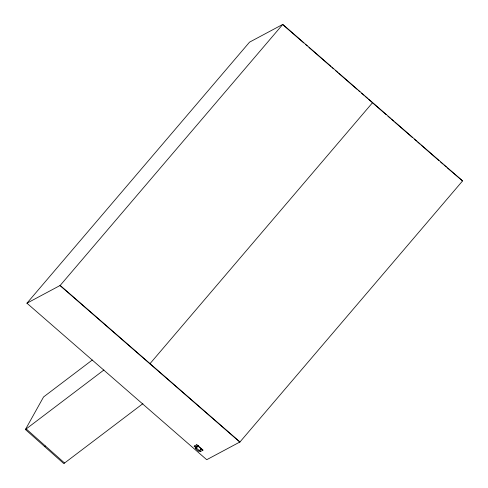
<?xml version="1.0" encoding="UTF-8"?>
<svg xmlns="http://www.w3.org/2000/svg" width="488" height="488" viewBox="0 0 488 488"><rect width="100%" height="100%" fill="white"/><g stroke="black" fill="none" stroke-linecap="round" stroke-linejoin="round"><path stroke-width="0.73" d="M142.911 403.637L63.806 463.6L25.419 429.507L43.56 396.957L92.299 360.01M26.931 303.2L249.533 42.157L282.784 24.4L462.581 180.908L239.98 441.951L206.729 459.708L26.931 303.2L60.183 285.443L282.784 24.4M194.364 446.014L195.657 447.142L197.817 445.66M201.642 448.484L198.707 451.345L195.566 448.606L197.591 446.233M195.566 448.606L198.494 445.751L196.688 446.715M25.419 429.507L103.913 370.002M44.615 446.55L45.378 445.971M372.484 102.761L149.889 363.804M462.581 180.908L447.496 168.055M195.657 447.142L197.835 445.977M200.513 449.54L201.605 448.96M201.629 449.277L199.452 450.442L200.611 451.449M282.589 24.504L303.774 42.944M305.494 44.445L307.208 45.939M308.928 47.434L330.687 66.374M331.834 67.368L333.548 68.863M335.268 70.357L337.556 72.352M338.702 73.352L357.027 89.298M358.174 90.298L359.888 91.793M361.608 93.287L363.895 95.282M365.042 96.276L367.336 98.271M368.477 99.271L386.228 114.723M387.948 116.217L390.235 118.212M391.382 119.206L393.67 121.201M394.816 122.195L412.567 137.647M414.288 139.141L416.575 141.136M417.722 142.136L420.009 144.125M421.156 145.125L438.907 160.576M440.627 162.071L442.915 164.066M444.062 165.06L446.349 167.055M60.183 285.443L239.98 441.951M59.987 285.547L239.785 442.055M196.542 444.855L202.788 450.29M196.469 448.124L199.616 450.863M196.353 448.143L194.084 446.166L196.865 444.684L203.112 450.113L200.324 451.601L199.189 450.613M26.187 428.921L64.575 463.02"/></g></svg>
